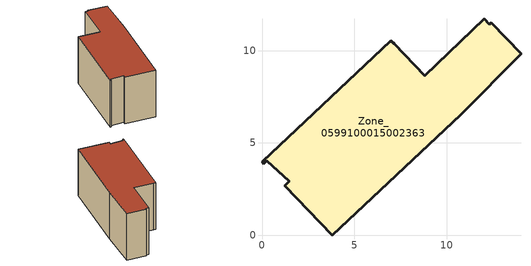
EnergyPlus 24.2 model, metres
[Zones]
Zone_0599100015002363
 floor ground (C_G): 0.1,3.87 0,3.97 6.97,10.54 7.16,10.37 8.81,8.64 12.04,11.72 12.32,11.43 12.41,11.52 14.03,9.83 10.77,6.53 3.81,0 1.23,2.69 1.47,2.92 0.27,4.03 z0.86
 wall outside (C_F): 3.81,0 10.77,6.53 14.03,9.83 12.41,11.52 12.32,11.43 12.04,11.72 8.81,8.64 7.16,10.37 6.97,10.54 0,3.97 0.1,3.87 0.27,4.03 1.47,2.92 1.23,2.69 3.81,0 z0.86:7.04
 roof outside (C_R): 0,3.97 0.1,3.87 0.27,4.03 1.47,2.92 1.23,2.69 3.81,0 10.77,6.53 14.03,9.83 12.41,11.52 12.32,11.43 12.04,11.72 8.81,8.64 7.16,10.37 6.97,10.54 z7.04
[BUILDING]
Pand.0599100015002363: North Axis=0; Terrain=City; Loads Convergence Tolerance Value=0.04; Temperature Convergence Tolerance Value=0.4; Solar Distribution=FullExterior; Maximum Number of Warmup Days=25; Minimum Number of Warmup Days=1
[Site:Location]
Rotterdam.The.Hague.AP_ZH_NLD Design_Conditions: Latitude=51.96; Longitude=4.45; Time Zone=1; Elevation=-4.5
[SITE:GROUNDTEMPERATURE:BUILDINGSURFACE]
18, 18, 18, 18, 18, 18, 18, 18, 18, 18, 18, 18
[MATERIAL] Thermal Absorptance=0.9; Solar Absorptance=0.7; Visible Absorptance=0.7
Name | Roughness | Thickness | Conductivity | Density | Specific Heat
G.TI.1975-1991 | MediumSmooth | 0.15 | 0.288461 | 540 | 1210
F.TI.1975-1991 | Rough | 0.3 | 0.230769 | 1920 | 840
R.TI.1975-1991 | MediumRough | 0.2 | 0.153846 | 1500 | 1000
[CONSTRUCTION]
C_G: G.TI.1975-1991
C_F: F.TI.1975-1991
C_R: R.TI.1975-1991
[ZONE]
Zone_0599100015002363: Type=1; Multiplier=1; Ceiling Height=Autocalculate; Volume=Autocalculate; Floor Area=autocalculate; Part of Total Floor Area=Yes
[ZONEINFILTRATION:DESIGNFLOWRATE]
Infil_Zone_0599100015002363: Zone or ZoneList or Space or SpaceList=Zone_0599100015002363; Schedule=AlwaysOn; Design Flow Rate Calculation Method=Flow/Area; Flow Rate per Floor Area=0.003; Constant Term Coefficient=1; Temperature Term Coefficient=0; Velocity Term Coefficient=0; Velocity Squared Term Coefficient=0
[HVACTEMPLATE:ZONE:IDEALLOADSAIRSYSTEM]
Zone_0599100015002363: Maximum Heating Supply Air Temperature=50; Minimum Cooling Supply Air Temperature=13; Maximum Heating Supply Air Humidity Ratio=0.0156; Minimum Cooling Supply Air Humidity Ratio=0.0077; Heating Limit=NoLimit; Cooling Limit=NoLimit; Dehumidification Control Type=ConstantSensibleHeatRatio; Cooling Sensible Heat Ratio=0.7; Dehumidification Setpoint=60; Humidification Control Type=None; Humidification Setpoint=30; Outdoor Air Method=None; Outdoor Air Flow Rate per Person=0.00944; Outdoor Air Flow Rate per Zone Floor Area=0; Outdoor Air Flow Rate per Zone=0; Demand Controlled Ventilation Type=None; Outdoor Air Economizer Type=NoEconomizer; Heat Recovery Type=None; Sensible Heat Recovery Effectiveness=0.7; Latent Heat Recovery Effectiveness=0.65
[ZONECONTROL:THERMOSTAT]
ThermostatControl_Zone_0599100015002363: Zone or ZoneList=Zone_0599100015002363; Control Type Schedule=DualSetpointControlType; Control 1=Thermostat_Zone_0599100015002363; Temperature Difference Between Cutout And Setpoint=0
[THERMOSTATSETPOINT:DUALSETPOINT]
Thermostat_Zone_0599100015002363: Heating Setpoint Temperature Schedule=HeatingSetpoint_Zone_0599100015002363; Cooling Setpoint Temperature Schedule=CoolingSetpoint_Zone_0599100015002363
[SCHEDULE:COMPACT]
HeatingSetpoint_Zone_0599100015002363: Through: 12/31, For: AllDays, Until: 24:00, 21
CoolingSetpoint_Zone_0599100015002363: Through: 12/31, For: AllDays, Until: 24:00, 24
DualSetpointControlType: Through: 12/31, For: AllDays, Until: 24:00, 4
AlwaysOn: Through: 12/31, For: AllDays, Until: 24:00, 1
